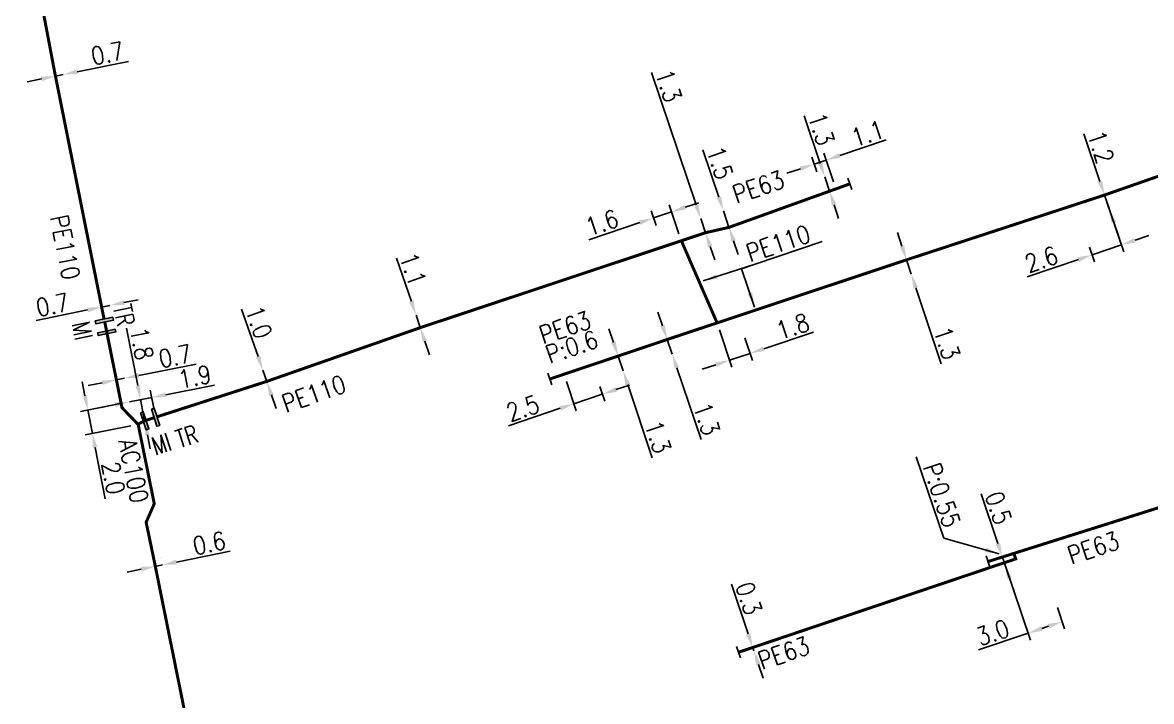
# Model space of a CAD drawing. Header units: millimetres. Extents: x 100882 to 102000, y 121995 to 123000.
# Drawn here: x 101488.8 to 101583, y 122076.4 to 122133.1 of the extents above; entities that cross this region are included whole.
import ezdxf
from ezdxf.enums import TextEntityAlignment as Align

# ---------------------------------------------------------------- set-up
doc = ezdxf.new("R2010")
doc.units = ezdxf.units.MM
doc.header["$PDMODE"] = 34
doc.linetypes.add('L_25_AP', pattern=[2000, 1000, 1000])
doc.linetypes.add('L_25_PE', pattern=[2000, 1000, 1000])
doc.layers.get('0').update_dxf_attribs({"linetype": 'CONTINUOUS'})
doc.layers.get('DEFPOINTS').update_dxf_attribs({"linetype": 'CONTINUOUS'})
doc.layers.add('L_150', color=1, linetype='CONTINUOUS')
doc.layers.add('L_340', color=7, linetype='CONTINUOUS')
doc.styles.add('G_ROMANS', font='ROMANS.SHX', dxfattribs={"width": 0.75})
doc.styles.get("Standard").update_dxf_attribs({"font": 'romans.shx', "width": 0.85})
doc.dimstyles.get("Standard").update_dxf_attribs({"dimtxt": 1.5, "dimasz": 1.2, "dimexe": 0.625, "dimexo": 0.625, "dimgap": 0.25, "dimtad": 1, "dimdec": 1, "dimzin": 0, "dimdsep": 46, "dimtxsty": 'Standard', "dimcen": -0.5, "dimadec": 0, "dimazin": 0, "dimtfac": 1, "dimtdec": 1, "dimtmove": 0, "dimatfit": 3, "dimfxl": 0, "dimtolj": 1, "dimtzin": 0, "dimarcsym": 0})

# ---------------------------------------------------------------- blocks, each defined once
blk = doc.blocks.new('*D273')
at = {"layer": 'DEFPOINTS', "color": 0, "linetype": 'Continuous', "transparency": 16777216}
for p in [(101499.834, 122087.694), (101499.834, 122087.694), (101500.422, 122087.814)]:
    blk.add_point(p, dxfattribs=at)
at = {"layer": 'L_150', "color": 0, "linetype": 'Continuous', "lineweight": -2, "transparency": 16777216}
for p, q in [((101501.597, 122088.053), (101506.085, 122088.968)), ((101499.709, 122088.306), (101499.709, 122088.306)), ((101499.834, 122087.694), (101500.422, 122087.814)), ((101500.297, 122088.426), (101500.297, 122088.426)), ((101498.658, 122087.454), (101497.482, 122087.215))]:
    blk.add_line(p, q, dxfattribs=at)
at = {"layer": 'L_150', "color": 0, "linetype": 'Continuous', "transparency": 16777216}
for points in [[(101498.618, 122087.65), (101498.698, 122087.258), (101499.834, 122087.694)], [(101501.558, 122088.249), (101501.637, 122087.857), (101500.422, 122087.814)]]:
    blk.add_solid(points, dxfattribs=at)
at = {"layer": 'L_150', "color": 0, "linetype": 'Continuous', "transparency": 16777216, "insert": (101504.332, 122089.631), "char_height": 1.5, "attachment_point": 5, "rotation": 11.51546}
blk.add_mtext('\\A1;0.6', dxfattribs=at)
blk = doc.blocks.new('*D274')
at = {"layer": 'DEFPOINTS', "color": 0, "linetype": 'Continuous', "transparency": 16777216}
for p in [(101497.666, 122101.433), (101494.194, 122100.752), (101498.404, 122099.539)]:
    blk.add_point(p, dxfattribs=at)
at = {"layer": 'L_150', "color": 0, "linetype": 'Continuous', "lineweight": -2, "transparency": 16777216}
for p, q in [((101493.963, 122101.93), (101493.733, 122103.108)), ((101497.053, 122101.313), (101493.581, 122100.632)), ((101494.194, 122100.752), (101494.579, 122098.79)), ((101497.791, 122099.419), (101493.965, 122098.67)), ((101494.81, 122097.612), (101495.65, 122093.322))]:
    blk.add_line(p, q, dxfattribs=at)
at = {"layer": 'L_150', "color": 0, "linetype": 'Continuous', "transparency": 16777216}
for points in [[(101494.16, 122101.969), (101493.767, 122101.892), (101494.194, 122100.752)], [(101495.006, 122097.651), (101494.613, 122097.574), (101494.579, 122098.79)]]:
    blk.add_solid(points, dxfattribs=at)
at = {"layer": 'L_150', "color": 0, "linetype": 'Continuous', "transparency": 16777216, "insert": (101496.327, 122095.071), "char_height": 1.5, "attachment_point": 5, "rotation": 281.08745}
blk.add_mtext('\\A1;2.0', dxfattribs=at)
blk = doc.blocks.new('L_340_19')
at = {"linetype": 'Continuous'}
blk.add_hatch(color=0, dxfattribs=at).paths.add_polyline_path([(0.125, 0.75), (-0.125, 0.75), (-0.125, -0.75), (0.125, -0.75)])
at = {"color": 0, "linetype": 'Continuous'}
blk.add_lwpolyline([(-0.125, 0.75), (0.125, 0.75), (0.125, -0.75), (-0.125, -0.75)], close=True, dxfattribs=at)
at = {"color": 0, "linetype": 'Continuous', "width": 0.75}
for tag, height, flags, p in [('TR', 1.5, 8, (0, 3)), ('DEF_LEG', 1.2, 3, (0, -5)), ('DEF_COUP', 1.2, 3, (0, -7.5)), ('DEF_TYPE', 1.2, 3, (0, -10))]:
    blk.add_attdef(tag, text='', height=height, dxfattribs=dict(at, flags=flags)).set_placement(p, align=Align.MIDDLE)
blk = doc.blocks.new('*D275')
at = {"layer": 'DEFPOINTS', "color": 0, "linetype": 'Continuous', "transparency": 16777216}
for p in [(101491.496, 122128.622), (101491.496, 122128.622), (101492.133, 122128.751)]:
    blk.add_point(p, dxfattribs=at)
at = {"layer": 'L_150', "color": 0, "linetype": 'Continuous', "lineweight": -2, "transparency": 16777216}
for p, q in [((101493.309, 122128.989), (101497.593, 122129.857)), ((101490.319, 122128.384), (101489.143, 122128.146)), ((101491.496, 122128.622), (101492.133, 122128.751))]:
    blk.add_line(p, q, dxfattribs=at)
at = {"layer": 'L_150', "color": 0, "linetype": 'Continuous', "transparency": 16777216}
for points in [[(101493.269, 122129.186), (101493.349, 122128.793), (101492.133, 122128.751)], [(101490.28, 122128.58), (101490.359, 122128.188), (101491.496, 122128.622)]]:
    blk.add_solid(points, dxfattribs=at)
at = {"layer": 'L_150', "color": 0, "linetype": 'Continuous', "transparency": 16777216, "insert": (101495.841, 122130.523), "char_height": 1.5, "attachment_point": 5, "rotation": 11.45216}
blk.add_mtext('\\A1;0.7', dxfattribs=at)
blk = doc.blocks.new('L_340_16')
at = {"linetype": 'Continuous'}
blk.add_hatch(color=0, dxfattribs=at).paths.add_polyline_path([(0.125, 0.75), (-0.125, 0.75), (-0.125, -0.75), (0.125, -0.75)])
at = {"color": 0, "linetype": 'Continuous'}
blk.add_lwpolyline([(-0.125, 0.75), (0.125, 0.75), (0.125, -0.75), (-0.125, -0.75)], close=True, dxfattribs=at)
at = {"color": 0, "linetype": 'Continuous', "width": 0.75}
for tag, height, flags, p in [('MI', 1.5, 8, (0, 3)), ('DEF_LEG', 1.2, 3, (0, -5)), ('DEF_COUP', 1.2, 3, (0, -7.5)), ('DEF_TYPE', 1.2, 3, (0, -10))]:
    blk.add_attdef(tag, text='', height=height, dxfattribs=dict(at, flags=flags)).set_placement(p, align=Align.MIDDLE)
blk = doc.blocks.new('*D302')
at = {"layer": 'DEFPOINTS', "color": 0, "linetype": 'Continuous', "transparency": 16777216}
for p in [(101562.541, 122113.285), (101562.937, 122112.099), (101562.937, 122112.099)]:
    blk.add_point(p, dxfattribs=at)
at = {"layer": 'L_150', "color": 0, "linetype": 'Continuous', "lineweight": -2, "transparency": 16777216}
for p, q in [((101562.161, 122114.423), (101561.78, 122115.561)), ((101562.541, 122113.285), (101562.937, 122112.099)), ((101563.317, 122110.961), (101565.442, 122104.603))]:
    blk.add_line(p, q, dxfattribs=at)
at = {"layer": 'L_150', "color": 0, "linetype": 'Continuous', "transparency": 16777216}
for points in [[(101562.35, 122114.486), (101561.971, 122114.359), (101562.541, 122113.285)], [(101563.507, 122111.024), (101563.128, 122110.897), (101562.937, 122112.099)]]:
    blk.add_solid(points, dxfattribs=at)
at = {"layer": 'L_150', "color": 0, "linetype": 'Continuous', "transparency": 16777216, "insert": (101565.917, 122106.337), "char_height": 1.5, "attachment_point": 5, "rotation": 288.47774}
blk.add_mtext('\\A1;1.3', dxfattribs=at)
blk = doc.blocks.new('*D303')
at = {"layer": 'DEFPOINTS', "color": 0, "linetype": 'Continuous', "transparency": 16777216}
for p in [(101538.468, 122105.253), (101538.882, 122104.02), (101538.882, 122104.02)]:
    blk.add_point(p, dxfattribs=at)
at = {"layer": 'L_150', "color": 0, "linetype": 'Continuous', "lineweight": -2, "transparency": 16777216}
for p, q in [((101538.085, 122106.39), (101537.703, 122107.527)), ((101537.876, 122105.053), (101537.876, 122105.053)), ((101538.468, 122105.253), (101538.882, 122104.02)), ((101538.29, 122103.821), (101538.29, 122103.821)), ((101539.265, 122102.883), (101541.322, 122096.765))]:
    blk.add_line(p, q, dxfattribs=at)
at = {"layer": 'L_150', "color": 0, "linetype": 'Continuous', "transparency": 16777216}
for points in [[(101538.275, 122106.454), (101537.896, 122106.326), (101538.468, 122105.253)], [(101539.454, 122102.947), (101539.075, 122102.819), (101538.882, 122104.02)]]:
    blk.add_solid(points, dxfattribs=at)
at = {"layer": 'L_150', "color": 0, "linetype": 'Continuous', "transparency": 16777216, "insert": (101541.794, 122098.501), "char_height": 1.5, "attachment_point": 5, "rotation": 288.58783}
blk.add_mtext('\\A1;1.3', dxfattribs=at)
blk = doc.blocks.new('*D304')
at = {"layer": 'DEFPOINTS', "color": 0, "linetype": 'Continuous', "transparency": 16777216}
for p in [(101533.951, 122103.735), (101536.734, 122103.298), (101537.148, 122102.066)]:
    blk.add_point(p, dxfattribs=at)
at = {"layer": 'L_340', "color": 0, "linetype": 'Continuous', "lineweight": -2, "transparency": 16777216}
for p, q in [((101534.149, 122103.142), (101534.976, 122100.678)), ((101536.933, 122102.705), (101537.346, 122101.473)), ((101538.285, 122102.447), (101539.423, 122102.829)), ((101537.148, 122102.066), (101534.777, 122101.27)), ((101533.64, 122100.889), (101529.323, 122099.44))]:
    blk.add_line(p, q, dxfattribs=at)
at = {"layer": 'L_340', "color": 0, "linetype": 'Continuous', "transparency": 16777216}
for points in [[(101538.222, 122102.637), (101538.349, 122102.258), (101537.148, 122102.066)], [(101533.576, 122101.078), (101533.703, 122100.699), (101534.777, 122101.27)]]:
    blk.add_solid(points, dxfattribs=at)
at = {"layer": 'L_340', "color": 0, "linetype": 'Continuous', "transparency": 16777216, "insert": (101530.509, 122100.893), "char_height": 1.5, "attachment_point": 5, "rotation": 18.54728}
blk.add_mtext('\\A1;2.5', dxfattribs=at)
blk = doc.blocks.new('*D305')
at = {"layer": 'DEFPOINTS', "color": 0, "linetype": 'Continuous', "transparency": 16777216}
for p in [(101542.563, 122106.636), (101542.981, 122105.405), (101542.981, 122105.405)]:
    blk.add_point(p, dxfattribs=at)
at = {"layer": 'L_150', "color": 0, "linetype": 'Continuous', "lineweight": -2, "transparency": 16777216}
for p, q in [((101542.178, 122107.772), (101541.793, 122108.909)), ((101542.563, 122106.636), (101542.981, 122105.405)), ((101543.155, 122106.837), (101543.155, 122106.837)), ((101543.573, 122105.606), (101543.573, 122105.606)), ((101543.366, 122104.268), (101545.397, 122098.278))]:
    blk.add_line(p, q, dxfattribs=at)
at = {"layer": 'L_150', "color": 0, "linetype": 'Continuous', "transparency": 16777216}
for points in [[(101542.368, 122107.837), (101541.989, 122107.708), (101542.563, 122106.636)], [(101543.556, 122104.333), (101543.177, 122104.204), (101542.981, 122105.405)]]:
    blk.add_solid(points, dxfattribs=at)
at = {"layer": 'L_150', "color": 0, "linetype": 'Continuous', "transparency": 16777216, "insert": (101545.864, 122100.014), "char_height": 1.5, "attachment_point": 5, "rotation": 288.72813}
blk.add_mtext('\\A1;1.3', dxfattribs=at)
blk = doc.blocks.new('*D306')
at = {"layer": 'DEFPOINTS', "color": 0, "linetype": 'Continuous', "transparency": 16777216}
for p in [(101546.728, 122108.022), (101548.843, 122107.375), (101547.771, 122104.907)]:
    blk.add_point(p, dxfattribs=at)
at = {"layer": 'L_150', "color": 0, "linetype": 'Continuous', "lineweight": -2, "transparency": 16777216}
for p, q in [((101546.927, 122107.429), (101547.969, 122104.314)), ((101549.041, 122106.782), (101549.676, 122104.886)), ((101550.616, 122105.859), (101554.782, 122107.254)), ((101547.771, 122104.907), (101549.478, 122105.478)), ((101546.633, 122104.526), (101545.495, 122104.145))]:
    blk.add_line(p, q, dxfattribs=at)
at = {"layer": 'L_150', "color": 0, "linetype": 'Continuous', "transparency": 16777216}
for points in [[(101550.552, 122106.049), (101550.679, 122105.67), (101549.478, 122105.478)], [(101546.57, 122104.716), (101546.696, 122104.336), (101547.771, 122104.907)]]:
    blk.add_solid(points, dxfattribs=at)
at = {"layer": 'L_150', "color": 0, "linetype": 'Continuous', "transparency": 16777216, "insert": (101553.048, 122107.728), "char_height": 1.5, "attachment_point": 5, "rotation": 18.50743}
blk.add_mtext('\\A1;1.8', dxfattribs=at)
blk = doc.blocks.new('*D307')
at = {"layer": 'DEFPOINTS', "color": 0, "linetype": 'Continuous', "transparency": 16777216}
for p in [(101555.718, 122120.204), (101555.718, 122120.204), (101556.115, 122119.018)]:
    blk.add_point(p, dxfattribs=at)
at = {"layer": 'L_150', "color": 0, "linetype": 'Continuous', "lineweight": -2, "transparency": 16777216}
for p, q in [((101555.338, 122121.342), (101554.009, 122125.315)), ((101556.115, 122119.018), (101555.718, 122120.204)), ((101556.495, 122117.88), (101556.876, 122116.742))]:
    blk.add_line(p, q, dxfattribs=at)
at = {"layer": 'L_150', "color": 0, "linetype": 'Continuous', "transparency": 16777216}
for points in [[(101555.527, 122121.405), (101555.148, 122121.278), (101555.718, 122120.204)], [(101556.685, 122117.943), (101556.305, 122117.817), (101556.115, 122119.018)]]:
    blk.add_solid(points, dxfattribs=at)
at = {"layer": 'L_150', "color": 0, "linetype": 'Continuous', "transparency": 16777216, "insert": (101555.432, 122124.214), "char_height": 1.5, "attachment_point": 5, "rotation": 288.48749}
blk.add_mtext('\\A1;1.3', dxfattribs=at)
blk = doc.blocks.new('*D308')
at = {"layer": 'DEFPOINTS', "color": 0, "linetype": 'Continuous', "transparency": 16777216}
for p in [(101547.26, 122117.373), (101547.26, 122117.373), (101547.722, 122115.998)]:
    blk.add_point(p, dxfattribs=at)
at = {"layer": 'L_150', "color": 0, "linetype": 'Continuous', "lineweight": -2, "transparency": 16777216}
for p, q in [((101546.877, 122118.51), (101545.542, 122122.481)), ((101547.722, 122115.998), (101547.26, 122117.373)), ((101547.852, 122117.572), (101547.852, 122117.572)), ((101548.314, 122116.197), (101548.314, 122116.197)), ((101548.104, 122114.861), (101548.487, 122113.723))]:
    blk.add_line(p, q, dxfattribs=at)
at = {"layer": 'L_150', "color": 0, "linetype": 'Continuous', "transparency": 16777216}
for points in [[(101547.067, 122118.574), (101546.688, 122118.446), (101547.26, 122117.373)], [(101548.294, 122114.925), (101547.915, 122114.797), (101547.722, 122115.998)]]:
    blk.add_solid(points, dxfattribs=at)
at = {"layer": 'L_150', "color": 0, "linetype": 'Continuous', "transparency": 16777216, "insert": (101546.966, 122121.383), "char_height": 1.5, "attachment_point": 5, "rotation": 288.58534}
blk.add_mtext('\\A1;1.5', dxfattribs=at)
blk = doc.blocks.new('*D309')
at = {"layer": 'DEFPOINTS', "color": 0, "linetype": 'Continuous', "transparency": 16777216}
for p in [(101545.364, 122116.735), (101545.364, 122116.735), (101545.763, 122115.55)]:
    blk.add_point(p, dxfattribs=at)
at = {"layer": 'L_150', "color": 0, "linetype": 'Continuous', "lineweight": -2, "transparency": 16777216}
for p, q in [((101544.982, 122117.873), (101541.264, 122128.927)), ((101545.763, 122115.55), (101545.364, 122116.735)), ((101546.145, 122114.413), (101546.528, 122113.276))]:
    blk.add_line(p, q, dxfattribs=at)
at = {"layer": 'L_150', "color": 0, "linetype": 'Continuous', "transparency": 16777216}
for points in [[(101545.171, 122117.936), (101544.792, 122117.809), (101545.364, 122116.735)], [(101546.335, 122114.477), (101545.956, 122114.349), (101545.763, 122115.55)]]:
    blk.add_solid(points, dxfattribs=at)
at = {"layer": 'L_150', "color": 0, "linetype": 'Continuous', "transparency": 16777216, "insert": (101542.688, 122127.829), "char_height": 1.5, "attachment_point": 5, "rotation": 288.58825}
blk.add_mtext('\\A1;1.3', dxfattribs=at)
blk = doc.blocks.new('*D310')
at = {"layer": 'DEFPOINTS', "color": 0, "linetype": 'Continuous', "transparency": 16777216}
for p in [(101521.596, 122108.665), (101521.596, 122108.665), (101521.951, 122107.624)]:
    blk.add_point(p, dxfattribs=at)
at = {"layer": 'L_150', "color": 0, "linetype": 'Continuous', "lineweight": -2, "transparency": 16777216}
for p, q in [((101521.209, 122109.801), (101519.975, 122113.421)), ((101521.951, 122107.624), (101521.596, 122108.665)), ((101522.338, 122106.488), (101522.725, 122105.352))]:
    blk.add_line(p, q, dxfattribs=at)
at = {"layer": 'L_150', "color": 0, "linetype": 'Continuous', "transparency": 16777216}
for points in [[(101521.398, 122109.865), (101521.02, 122109.736), (101521.596, 122108.665)], [(101522.527, 122106.553), (101522.149, 122106.423), (101521.951, 122107.624)]]:
    blk.add_solid(points, dxfattribs=at)
at = {"layer": 'L_150', "color": 0, "linetype": 'Continuous', "transparency": 16777216, "insert": (101521.345, 122112.502), "char_height": 1.5, "attachment_point": 5, "rotation": 288.82113}
blk.add_mtext('\\A1;1.1', dxfattribs=at)
blk = doc.blocks.new('*D311')
at = {"layer": 'DEFPOINTS', "color": 0, "linetype": 'Continuous', "transparency": 16777216}
for p in [(101508.808, 122104.08), (101508.808, 122104.08), (101509.136, 122103.136)]:
    blk.add_point(p, dxfattribs=at)
at = {"layer": 'L_150', "color": 0, "linetype": 'Continuous', "lineweight": -2, "transparency": 16777216}
for p, q in [((101508.414, 122105.214), (101507.04, 122109.171)), ((101509.136, 122103.136), (101508.808, 122104.08)), ((101509.529, 122102.002), (101509.923, 122100.868))]:
    blk.add_line(p, q, dxfattribs=at)
at = {"layer": 'L_150', "color": 0, "linetype": 'Continuous', "transparency": 16777216}
for points in [[(101508.603, 122105.279), (101508.225, 122105.148), (101508.808, 122104.08)], [(101509.718, 122102.068), (101509.34, 122101.936), (101509.136, 122103.136)]]:
    blk.add_solid(points, dxfattribs=at)
at = {"layer": 'L_150', "color": 0, "linetype": 'Continuous', "transparency": 16777216, "insert": (101508.475, 122108.087), "char_height": 1.5, "attachment_point": 5, "rotation": 289.14825}
blk.add_mtext('\\A1;1.0', dxfattribs=at)
blk = doc.blocks.new('*D312')
at = {"layer": 'DEFPOINTS', "color": 0, "linetype": 'Continuous', "transparency": 16777216}
for p in [(101555.828, 122121.611), (101555.244, 122120.045), (101556.632, 122119.204)]:
    blk.add_point(p, dxfattribs=at)
at = {"layer": 'L_340', "color": 0, "linetype": 'Continuous', "lineweight": -2, "transparency": 16777216}
for p, q in [((101556.966, 122121.991), (101560.855, 122123.292)), ((101555.046, 122120.638), (101554.634, 122121.871)), ((101554.832, 122121.278), (101555.828, 122121.611)), ((101556.434, 122119.797), (101555.629, 122122.204)), ((101553.694, 122120.897), (101552.556, 122120.517))]:
    blk.add_line(p, q, dxfattribs=at)
at = {"layer": 'L_340', "color": 0, "linetype": 'Continuous', "transparency": 16777216}
for points in [[(101556.902, 122122.181), (101557.029, 122121.802), (101555.828, 122121.611)], [(101553.63, 122121.087), (101553.757, 122120.708), (101554.832, 122121.278)]]:
    blk.add_solid(points, dxfattribs=at)
at = {"layer": 'L_340', "color": 0, "linetype": 'Continuous', "transparency": 16777216, "insert": (101559.293, 122123.824), "char_height": 1.5, "attachment_point": 5, "rotation": 18.48749}
blk.add_mtext('\\A1;1.1', dxfattribs=at)
blk = doc.blocks.new('*D313')
at = {"layer": 'DEFPOINTS', "color": 0, "linetype": 'Continuous', "transparency": 16777216}
for p in [(101542.933, 122117.289), (101541.831, 122115.547), (101543.745, 122114.876)]:
    blk.add_point(p, dxfattribs=at)
at = {"layer": 'L_150', "color": 0, "linetype": 'Continuous', "lineweight": -2, "transparency": 16777216}
for p, q in [((101543.545, 122115.468), (101542.734, 122117.882)), ((101544.071, 122117.672), (101545.208, 122118.054)), ((101541.632, 122116.139), (101541.218, 122117.372)), ((101542.933, 122117.289), (101541.417, 122116.779)), ((101540.279, 122116.397), (101536.014, 122114.963))]:
    blk.add_line(p, q, dxfattribs=at)
at = {"layer": 'L_150', "color": 0, "linetype": 'Continuous', "transparency": 16777216}
for points in [[(101544.007, 122117.861), (101544.134, 122117.482), (101542.933, 122117.289)], [(101540.216, 122116.586), (101540.343, 122116.207), (101541.417, 122116.779)]]:
    blk.add_solid(points, dxfattribs=at)
at = {"layer": 'L_150', "color": 0, "linetype": 'Continuous', "transparency": 16777216, "insert": (101537.112, 122116.387), "char_height": 1.5, "attachment_point": 5, "rotation": 18.58351}
blk.add_mtext('\\A1;1.6', dxfattribs=at)
blk = doc.blocks.new('*D318')
at = {"layer": 'DEFPOINTS', "color": 0, "linetype": 'Continuous', "transparency": 16777216}
for p in [(101549.703, 122080.921), (101549.799, 122080.637), (101549.799, 122080.637)]:
    blk.add_point(p, dxfattribs=at)
at = {"layer": 'L_340', "color": 0, "linetype": 'Continuous', "lineweight": -2, "transparency": 16777216}
for p, q in [((101549.321, 122082.059), (101547.928, 122086.202)), ((101549.799, 122080.637), (101549.703, 122080.921)), ((101550.391, 122080.836), (101550.391, 122080.836)), ((101550.181, 122079.499), (101550.564, 122078.362))]:
    blk.add_line(p, q, dxfattribs=at)
at = {"layer": 'L_340', "color": 0, "linetype": 'Continuous', "transparency": 16777216}
for points in [[(101549.51, 122082.122), (101549.131, 122081.995), (101549.703, 122080.921)], [(101550.371, 122079.563), (101549.992, 122079.436), (101549.799, 122080.637)]]:
    blk.add_solid(points, dxfattribs=at)
at = {"layer": 'L_340', "color": 0, "linetype": 'Continuous', "transparency": 16777216, "insert": (101549.381, 122085.018), "char_height": 1.5, "attachment_point": 5, "rotation": 288.58534}
blk.add_mtext('\\A1;0.3', dxfattribs=at)
blk = doc.blocks.new('*D320')
at = {"layer": 'DEFPOINTS', "color": 0, "linetype": 'Continuous', "transparency": 16777216}
for p in [(101579.071, 122118.696), (101579.458, 122117.56), (101579.458, 122117.56)]:
    blk.add_point(p, dxfattribs=at)
at = {"layer": 'L_150', "color": 0, "linetype": 'Continuous', "lineweight": -2, "transparency": 16777216}
for p, q in [((101578.685, 122119.832), (101577.336, 122123.798)), ((101579.458, 122117.56), (101579.071, 122118.696)), ((101579.844, 122116.424), (101580.23, 122115.288))]:
    blk.add_line(p, q, dxfattribs=at)
at = {"layer": 'L_150', "color": 0, "linetype": 'Continuous', "transparency": 16777216}
for points in [[(101578.874, 122119.897), (101578.495, 122119.768), (101579.071, 122118.696)], [(101580.033, 122116.488), (101579.655, 122116.359), (101579.458, 122117.56)]]:
    blk.add_solid(points, dxfattribs=at)
at = {"layer": 'L_150', "color": 0, "linetype": 'Continuous', "transparency": 16777216, "insert": (101578.764, 122122.705), "char_height": 1.5, "attachment_point": 5, "rotation": 288.78281}
blk.add_mtext('\\A1;1.2', dxfattribs=at)
blk = doc.blocks.new('*D321')
at = {"layer": 'DEFPOINTS', "color": 0, "linetype": 'Continuous', "transparency": 16777216}
for p in [(101579.071, 122118.696), (101577.605, 122114.932), (101580.485, 122114.538)]:
    blk.add_point(p, dxfattribs=at)
at = {"layer": 'L_150', "color": 0, "linetype": 'Continuous', "lineweight": -2, "transparency": 16777216}
for p, q in [((101579.272, 122118.104), (101580.686, 122113.947)), ((101581.621, 122114.925), (101582.757, 122115.311)), ((101577.806, 122114.34), (101578.225, 122113.11)), ((101580.485, 122114.538), (101578.024, 122113.701)), ((101576.887, 122113.315), (101572.62, 122111.864))]:
    blk.add_line(p, q, dxfattribs=at)
at = {"layer": 'L_150', "color": 0, "linetype": 'Continuous', "transparency": 16777216}
for points in [[(101581.557, 122115.114), (101581.686, 122114.735), (101580.485, 122114.538)], [(101576.823, 122113.504), (101576.952, 122113.126), (101578.024, 122113.701)]]:
    blk.add_solid(points, dxfattribs=at)
at = {"layer": 'L_150', "color": 0, "linetype": 'Continuous', "transparency": 16777216, "insert": (101573.799, 122113.321), "char_height": 1.5, "attachment_point": 5, "rotation": 18.78281}
blk.add_mtext('\\A1;2.6', dxfattribs=at)
blk = doc.blocks.new('*D323')
at = {"layer": 'DEFPOINTS', "color": 0, "linetype": 'Continuous', "transparency": 16777216}
for p in [(101570.545, 122088.475), (101574.94, 122084.845), (101572.695, 122082.114)]:
    blk.add_point(p, dxfattribs=at)
at = {"layer": 'L_340', "color": 0, "linetype": 'Continuous', "lineweight": -2, "transparency": 16777216}
for p, q in [((101570.745, 122087.883), (101572.895, 122081.522)), ((101575.14, 122084.253), (101575.739, 122082.483)), ((101572.695, 122082.114), (101568.553, 122080.714)), ((101574.402, 122082.691), (101573.831, 122082.499))]:
    blk.add_line(p, q, dxfattribs=at)
at = {"layer": 'L_340', "color": 0, "linetype": 'Continuous', "transparency": 16777216}
for points in [[(101574.338, 122082.881), (101574.466, 122082.502), (101575.538, 122083.076)], [(101573.767, 122082.688), (101573.895, 122082.309), (101572.695, 122082.114)]]:
    blk.add_solid(points, dxfattribs=at)
at = {"layer": 'L_340', "color": 0, "linetype": 'Continuous', "transparency": 16777216, "insert": (101569.735, 122082.17), "char_height": 1.5, "attachment_point": 5, "rotation": 18.67594}
blk.add_mtext('\\A1;3.0', dxfattribs=at)
blk = doc.blocks.new('*D324')
at = {"layer": 'DEFPOINTS', "color": 0, "linetype": 'Continuous', "transparency": 16777216}
for p in [(101570.545, 122088.475), (101570.545, 122088.475), (101570.753, 122087.859)]:
    blk.add_point(p, dxfattribs=at)
at = {"layer": 'L_340', "color": 0, "linetype": 'Continuous', "lineweight": -2, "transparency": 16777216}
for p, q in [((101570.16, 122089.611), (101568.761, 122093.753)), ((101571.137, 122088.675), (101571.137, 122088.675)), ((101570.753, 122087.859), (101570.545, 122088.475)), ((101571.345, 122088.059), (101571.345, 122088.059)), ((101571.137, 122086.722), (101571.521, 122085.585))]:
    blk.add_line(p, q, dxfattribs=at)
at = {"layer": 'L_340', "color": 0, "linetype": 'Continuous', "transparency": 16777216}
for points in [[(101570.35, 122089.675), (101569.971, 122089.547), (101570.545, 122088.475)], [(101571.327, 122086.786), (101570.948, 122086.658), (101570.753, 122087.859)]]:
    blk.add_solid(points, dxfattribs=at)
at = {"layer": 'L_340', "color": 0, "linetype": 'Continuous', "transparency": 16777216, "insert": (101570.216, 122092.571), "char_height": 1.5, "attachment_point": 5, "rotation": 288.67594}
blk.add_mtext('\\A1;0.5', dxfattribs=at)
blk = doc.blocks.new('*D588')
at = {"layer": 'DEFPOINTS', "color": 0, "linetype": 'Continuous', "transparency": 16777216}
for p in [(101496.585, 122103.259), (101497.272, 122103.394), (101497.272, 122103.394)]:
    blk.add_point(p, dxfattribs=at)
at = {"layer": 'L_150', "color": 0, "linetype": 'Continuous', "lineweight": -2, "transparency": 16777216}
for p, q in [((101496.464, 122103.872), (101496.464, 122103.872)), ((101497.151, 122104.007), (101497.151, 122104.007)), ((101498.449, 122103.624), (101503.233, 122104.562)), ((101495.407, 122103.028), (101494.229, 122102.797)), ((101496.585, 122103.259), (101497.272, 122103.394))]:
    blk.add_line(p, q, dxfattribs=at)
at = {"layer": 'L_150', "color": 0, "linetype": 'Continuous', "transparency": 16777216}
for points in [[(101498.411, 122103.821), (101498.488, 122103.428), (101497.272, 122103.394)], [(101495.369, 122103.224), (101495.446, 122102.832), (101496.585, 122103.259)]]:
    blk.add_solid(points, dxfattribs=at)
at = {"layer": 'L_150', "color": 0, "linetype": 'Continuous', "transparency": 16777216, "insert": (101501.485, 122105.238), "char_height": 1.5, "attachment_point": 5, "rotation": 11.08998}
blk.add_mtext('\\A1;0.7', dxfattribs=at)
blk = doc.blocks.new('*D589')
at = {"layer": 'DEFPOINTS', "color": 0, "linetype": 'Continuous', "transparency": 16777216}
for p in [(101495.354, 122109.336), (101496.04, 122109.475), (101496.04, 122109.475)]:
    blk.add_point(p, dxfattribs=at)
at = {"layer": 'L_150', "color": 0, "linetype": 'Continuous', "lineweight": -2, "transparency": 16777216}
for p, q in [((101496.04, 122109.475), (101495.354, 122109.336)), ((101497.216, 122109.714), (101498.392, 122109.952)), ((101494.178, 122109.098), (101489.893, 122108.23))]:
    blk.add_line(p, q, dxfattribs=at)
at = {"layer": 'L_150', "color": 0, "linetype": 'Continuous', "transparency": 16777216}
for points in [[(101494.138, 122109.294), (101494.217, 122108.902), (101495.354, 122109.336)], [(101497.176, 122109.91), (101497.256, 122109.518), (101496.04, 122109.475)]]:
    blk.add_solid(points, dxfattribs=at)
at = {"layer": 'L_150', "color": 0, "linetype": 'Continuous', "transparency": 16777216, "insert": (101491.249, 122109.525), "char_height": 1.5, "attachment_point": 5, "rotation": 11.45039}
blk.add_mtext('\\A1;0.7', dxfattribs=at)
blk = doc.blocks.new('*D595')
at = {"layer": 'DEFPOINTS', "color": 0, "linetype": 'Continuous', "transparency": 16777216}
for p in [(101497.666, 122101.433), (101497.666, 122101.433), (101499.855, 122100.143)]:
    blk.add_point(p, dxfattribs=at)
at = {"layer": 'L_340', "color": 0, "linetype": 'Continuous', "lineweight": -2, "transparency": 16777216}
for p, q in [((101500.708, 122102.029), (101504.76, 122102.823)), ((101497.666, 122101.433), (101499.53, 122101.798)), ((101499.735, 122100.756), (101499.41, 122102.412)), ((101496.488, 122101.202), (101495.311, 122100.971))]:
    blk.add_line(p, q, dxfattribs=at)
at = {"layer": 'L_340', "color": 0, "linetype": 'Continuous', "transparency": 16777216}
for points in [[(101500.67, 122102.225), (101500.746, 122101.833), (101499.53, 122101.798)], [(101496.45, 122101.398), (101496.527, 122101.006), (101497.666, 122101.433)]]:
    blk.add_solid(points, dxfattribs=at)
at = {"layer": 'L_340', "color": 0, "linetype": 'Continuous', "transparency": 16777216, "insert": (101503.13, 122103.523), "char_height": 1.5, "attachment_point": 5, "rotation": 11.08745}
blk.add_mtext('\\A1;1.9', dxfattribs=at)
blk = doc.blocks.new('*D596')
at = {"layer": 'DEFPOINTS', "color": 0, "linetype": 'Continuous', "transparency": 16777216}
for p in [(101498.598, 122101.615), (101498.598, 122101.615), (101498.944, 122099.849)]:
    blk.add_point(p, dxfattribs=at)
at = {"layer": 'L_340', "color": 0, "linetype": 'Continuous', "lineweight": -2, "transparency": 16777216}
for p, q in [((101498.367, 122102.793), (101497.431, 122107.571)), ((101498.944, 122099.849), (101498.598, 122101.615)), ((101499.175, 122098.671), (101499.406, 122097.494))]:
    blk.add_line(p, q, dxfattribs=at)
at = {"layer": 'L_340', "color": 0, "linetype": 'Continuous', "transparency": 16777216}
for points in [[(101498.564, 122102.832), (101498.171, 122102.755), (101498.598, 122101.615)], [(101499.371, 122098.71), (101498.979, 122098.633), (101498.944, 122099.849)]]:
    blk.add_solid(points, dxfattribs=at)
at = {"layer": 'L_340', "color": 0, "linetype": 'Continuous', "transparency": 16777216, "insert": (101498.7, 122106.297), "char_height": 1.5, "attachment_point": 5, "rotation": 281.08745}
blk.add_mtext('\\A1;1.8', dxfattribs=at)
blk = doc.blocks.new('L_340_07')
at = {"color": 0, "linetype": 'Continuous', "const_width": 0.25, "flags": 128}
blk.add_lwpolyline([(0, 0), (1.25, 0)], dxfattribs=at)
at = {"color": 0, "linetype": 'Continuous', "flags": 128}
blk.add_lwpolyline([(1.25, -0.5), (1.25, 0.5)], dxfattribs=at)
at = {"color": 0, "linetype": 'Continuous', "style": 'G_ROMANS', "width": 0.75, "flags": 3}
for tag, p in [('DEF_LEG', (0.723, -3.465)), ('DEF_COUP', (0.723, -5.965)), ('DEF_TYPE', (0.723, -8.465))]:
    blk.add_attdef(tag, text='', height=1.2, dxfattribs=at).set_placement(p, align=Align.MIDDLE)

msp = doc.modelspace()

# ---------------------------------------------------------------- linework, layer by layer
at = {"layer": 'L_150', "linetype": 'L_25_PE', "const_width": 0.25, "flags": 128}
for points in [[(101523.296, 122173.05), (101522.821, 122172.89), (101522.821, 122172.89), (101521.239, 122172.566), (101517.923, 122171.446), (101515.868, 122170.962), (101507.932, 122168.512), (101504.62, 122167.354), (101498.181, 122165.068), (101494.84, 122163.946), (101493.556, 122163.486), (101491.172, 122162.633), (101490.82, 122160.566), (101490.216, 122157.016), (101488.879, 122142.387), (101488.879, 122142.387), (101491.496, 122128.622), (101491.496, 122128.622), (101495.354, 122109.336), (101495.56, 122108.337)], [(101556.632, 122119.204), (101556.115, 122119.018), (101547.722, 122115.998), (101545.763, 122115.55), (101543.745, 122114.876), (101521.951, 122107.624), (101521.951, 122107.624), (101509.136, 122103.136), (101499.974, 122100.181)], [(101546.728, 122108.022), (101543.745, 122114.876)], [(101571.499, 122088.776), (101571.654, 122088.315), (101570.705, 122088.001), (101570.705, 122088.001), (101549.703, 122080.921)]]:
    msp.add_lwpolyline(points, dxfattribs=at)
msp.add_lwpolyline([(101570.545, 122088.475), (101571.499, 122088.776), (101587.133, 122093.711), (101593.421, 122095.954), (101597.379, 122097.288), (101609.505, 122101.442), (101609.505, 122101.442), (101618.087, 122104.168), (101620.042, 122104.824, 0.412706), (101620.674, 122106.085), (101618.54, 122112.559), (101618.211, 122113.744), (101617.787, 122115.271), (101613.827, 122126.755), (101613.462, 122127.821, 0.364529), (101610.884, 122129.427), (101610.884, 122129.427), (101609.913, 122129.097), (101603.235, 122126.832), (101591.93, 122123.138), (101587.702, 122121.703), (101583.211, 122120.142), (101579.071, 122118.696), (101562.541, 122113.285), (101546.728, 122108.022), (101546.728, 122108.022), (101542.563, 122106.636), (101538.468, 122105.253), (101533.95, 122103.735)], format="xyb", dxfattribs=at)
at = {"layer": 'L_150', "linetype": 'L_25_AP', "const_width": 0.25, "flags": 128}
for points in [[(101495.612, 122108.092), (101495.785, 122107.235), (101496.585, 122103.259), (101497.051, 122100.939), (101498.404, 122099.539), (101499.746, 122092.924), (101499.069, 122091.376), (101499.834, 122087.694), (101505.646, 122058.904), (101505.646, 122058.904), (101506.352, 122055.419), (101507.855, 122054.873), (101509.223, 122048.005), (101508.041, 122046.934), (101509.761, 122038.353), (101509.761, 122038.353), (101511.43, 122030.175), (101511.07, 122029.345)], [(101499.736, 122100.104), (101498.944, 122099.849), (101498.379, 122099.565)]]:
    msp.add_lwpolyline(points, dxfattribs=at)

# ---------------------------------------------------------------- block references
at = {"layer": 'L_340'}
for p, rotation in [((101556.632, 122119.204), 19.7897522874149), ((101533.95, 122103.735), 198.5961291338415), ((101570.545, 122088.475), 197.5190277394187), ((101549.703, 122080.921), 198.6293190824942)]:
    msp.add_blockref('L_340_07', p, dxfattribs=dict(at, rotation=rotation))
ref = msp.add_blockref('L_340_19', (101495.586, 122108.215), dxfattribs=dict(at, rotation=281.7035558310495))
ref.add_attrib('TR', 'TR', dxfattribs={"layer": '0', "color": 0, "linetype": 'Continuous', "height": 1.5, "rotation": 281.70356, "width": 0.75, "flags": 8}).set_placement((101497.218, 122108.662), align=Align.MIDDLE)
ref = msp.add_blockref('L_340_16', (101495.785, 122107.235), dxfattribs=dict(at, rotation=281.7035558310495))
ref.add_attrib('MI', 'MI', dxfattribs={"layer": '0', "color": 0, "linetype": 'Continuous', "height": 1.5, "rotation": 281.70356, "width": 0.75, "flags": 8}).set_placement((101493.736, 122107.374), align=Align.MIDDLE)
ref = msp.add_blockref('L_340_19', (101499.855, 122100.143), dxfattribs=dict(at, rotation=17.87330830442182))
ref.add_attrib('TR', 'TR', dxfattribs={"layer": '0', "color": 0, "linetype": 'Continuous', "height": 1.5, "rotation": 18.27038, "width": 0.75, "flags": 8}).set_placement((101502.472, 122098.542), align=Align.MIDDLE)
ref = msp.add_blockref('L_340_16', (101498.944, 122099.849), dxfattribs=dict(at, rotation=18))
ref.add_attrib('MI', 'MI', dxfattribs={"layer": '0', "color": 0, "linetype": 'Continuous', "height": 1.5, "rotation": 18.27038, "width": 0.75, "flags": 8}).set_placement((101500.342, 122097.911), align=Align.MIDDLE)

# ---------------------------------------------------------------- texts
at = {"layer": 'L_150', "linetype": 'Continuous', "width": 0.85}
for s, rotation, p in [('PE63', 18.51381, (101548.349, 122117.971)), ('PE63', 18.62086, (101532.205, 122106.235)), ('P:0.6', 18.62086, (101532.745, 122104.605)), ('PE63', 18.29876, (101576.3, 122087.84)), ('PE63', 18.83663, (101550.469, 122079.038))]:
    msp.add_text(s, height=1.5, rotation=rotation, dxfattribs=at).set_placement(p)
at = {"layer": 'L_150', "linetype": 'Continuous', "char_height": 1.5, "attachment_point": 7}
for s, insert, rotation in [('PE110', (101491.045, 122116.871), 281.13654), ('\\A1;PE110', (101549.486, 122113.08), 18.62333), ('PE110', (101510.733, 122100.496), 19.23515), ('AC100', (101496.742, 122098.169), 281.46186)]:
    msp.add_mtext(s, dxfattribs=dict(at, insert=insert, rotation=rotation))
at = {"layer": 'L_340', "linetype": 'Continuous', "insert": (101565.672, 122090.789), "char_height": 1.5, "attachment_point": 9, "rotation": 288.8519}
msp.add_mtext('\\A1;P:0.55', dxfattribs=at)

# ---------------------------------------------------------------- dimensions: what is measured, and where the dimension line sits
at = {"layer": 'L_150', "linetype": 'Continuous'}
for base, p1, p2, angle, picture, middle in [((101491.4955, 122128.6221), (101492.1328, 122128.7512), (101491.4955, 122128.6221), 191.45216, '*D275', (101496.0391, 122129.5426)), ((101545.3642, 122116.7352), (101545.7626, 122115.5504), (101545.3642, 122116.7352), 288.58825, '*D309', (101541.7405, 122127.5101)), ((101555.7182, 122120.2035), (101556.1146, 122119.0181), (101555.7182, 122120.2035), 288.48749, '*D307', (101554.4832, 122123.8972)), ((101579.458, 122117.56), (101579.071, 122118.696), (101579.458, 122117.56), 108.78281, '*D320', (101577.817, 122122.383)), ((101547.259880543, 122117.37262592), (101547.722019914, 122115.99824344), (101547.259880543, 122117.37262592), 288.585340618, '*D308', (101546.018592403, 122121.064163098)), ((101542.933, 122117.289), (101541.831, 122115.547), (101543.745, 122114.876), 18.58351, '*D313', (101537.431, 122115.439)), ((101580.485, 122114.538), (101577.605, 122114.932), (101579.071, 122118.696), 18.78281, '*D321', (101574.121, 122112.374)), ((101562.937, 122112.099), (101562.541, 122113.285), (101562.937, 122112.099), 108.47774, '*D302', (101564.968, 122106.021)), ((101521.596, 122108.665), (101521.951, 122107.624), (101521.596, 122108.665), 288.82113, '*D310', (101520.398, 122112.179)), ((101496.04, 122109.475), (101495.354, 122109.336), (101496.04, 122109.475), 191.45039, '*D589', (101491.447, 122108.545)), ((101508.808, 122104.08), (101509.136, 122103.136), (101508.808, 122104.08), 289.14825, '*D311', (101507.53, 122107.759)), ((101542.981, 122105.405), (101542.563, 122106.636), (101542.981, 122105.405), 108.72813, '*D305', (101544.917, 122099.693)), ((101547.771, 122104.907), (101548.843, 122107.375), (101546.728, 122108.022), 18.50743, '*D306', (101553.365, 122106.78)), ((101538.882, 122104.02), (101538.468, 122105.253), (101538.882, 122104.02), 108.58783, '*D303', (101540.846, 122098.182)), ((101497.272, 122103.394), (101496.585, 122103.259), (101497.272, 122103.394), 191.08998, '*D588', (101501.677, 122104.257)), ((101494.194, 122100.752), (101498.404, 122099.539), (101497.666, 122101.433), 101.08745, '*D274', (101495.345, 122094.878)), ((101499.834, 122087.694), (101500.422, 122087.814), (101499.834, 122087.694), 191.51546, '*D273', (101504.531, 122088.651))]:
    dim = msp.add_linear_dim(base=base, p1=p1, p2=p2, angle=angle, dimstyle='Standard', dxfattribs=at)
    dim.commit()
    dim.dimension.update_dxf_attribs({"geometry": picture, "text_midpoint": middle, "dimtype": 160})
at = {"layer": 'L_340', "linetype": 'Continuous'}
for base, p1, p2, angle, picture, middle in [((101555.827586, 122121.610863), (101555.244, 122120.045), (101556.632222, 122119.204313), 198.487492, '*D312', (101559.609858, 122122.875476)), ((101498.598, 122101.615), (101498.944, 122099.849), (101498.598, 122101.615), 281.08745, '*D596', (101497.718, 122106.105)), ((101497.666, 122101.433), (101499.855, 122100.143), (101497.666, 122101.433), 11.08745, '*D595', (101503.323, 122102.541)), ((101537.148, 122102.066), (101533.951, 122103.735), (101536.734, 122103.298), 18.54728, '*D304', (101530.827, 122099.945)), ((101572.695, 122082.114), (101574.94, 122084.845), (101570.545, 122088.475), 198.67594, '*D323', (101570.056, 122081.222)), ((101549.799, 122080.637), (101549.703, 122080.921), (101549.799, 122080.637), 108.58534, '*D318', (101548.433, 122084.699))]:
    dim = msp.add_linear_dim(base=base, p1=p1, p2=p2, angle=angle, dimstyle='Standard', dxfattribs=at)
    dim.commit()
    dim.dimension.update_dxf_attribs({"geometry": picture, "text_midpoint": middle, "dimtype": 160})
dim = msp.add_linear_dim(base=(101570.545, 122088.475), p1=(101570.753, 122087.859), p2=(101570.545, 122088.475), angle=288.67594, text='0.5', dimstyle='Standard', dxfattribs=at)
dim.commit()
dim.dimension.update_dxf_attribs({"geometry": '*D324', "text_midpoint": (101569.268, 122092.25), "dimtype": 160})

# ---------------------------------------------------------------- leaders
at = {"layer": 'L_150', "linetype": 'Continuous', "annotation_type": 0, "has_hookline": 1, "hookline_direction": 0, "text_width": 5.646, "horizontal_direction": (0.947638, 0.319345, 0)}
for points in [[(101545.569, 122111.529), (101549.915, 122112.928)], [(101549.855, 122109.348), (101548.778, 122112.545), (101549.915, 122112.928)]]:
    msp.add_leader(points, dimstyle='Standard', dxfattribs=at)
at = {"layer": 'L_340', "linetype": 'Continuous', "annotation_type": 0, "has_hookline": 1, "hookline_direction": 1, "text_width": 5.707, "horizontal_direction": (0.323123, -0.946357, 0)}
msp.add_leader([(101570.275, 122088.743), (101565.664, 122090.057), (101565.276, 122091.193)], dimstyle='Standard', override={"dimgap": 0.25, "dimtad": 1}, dxfattribs=at)

doc.saveas('drawing.dxf')
